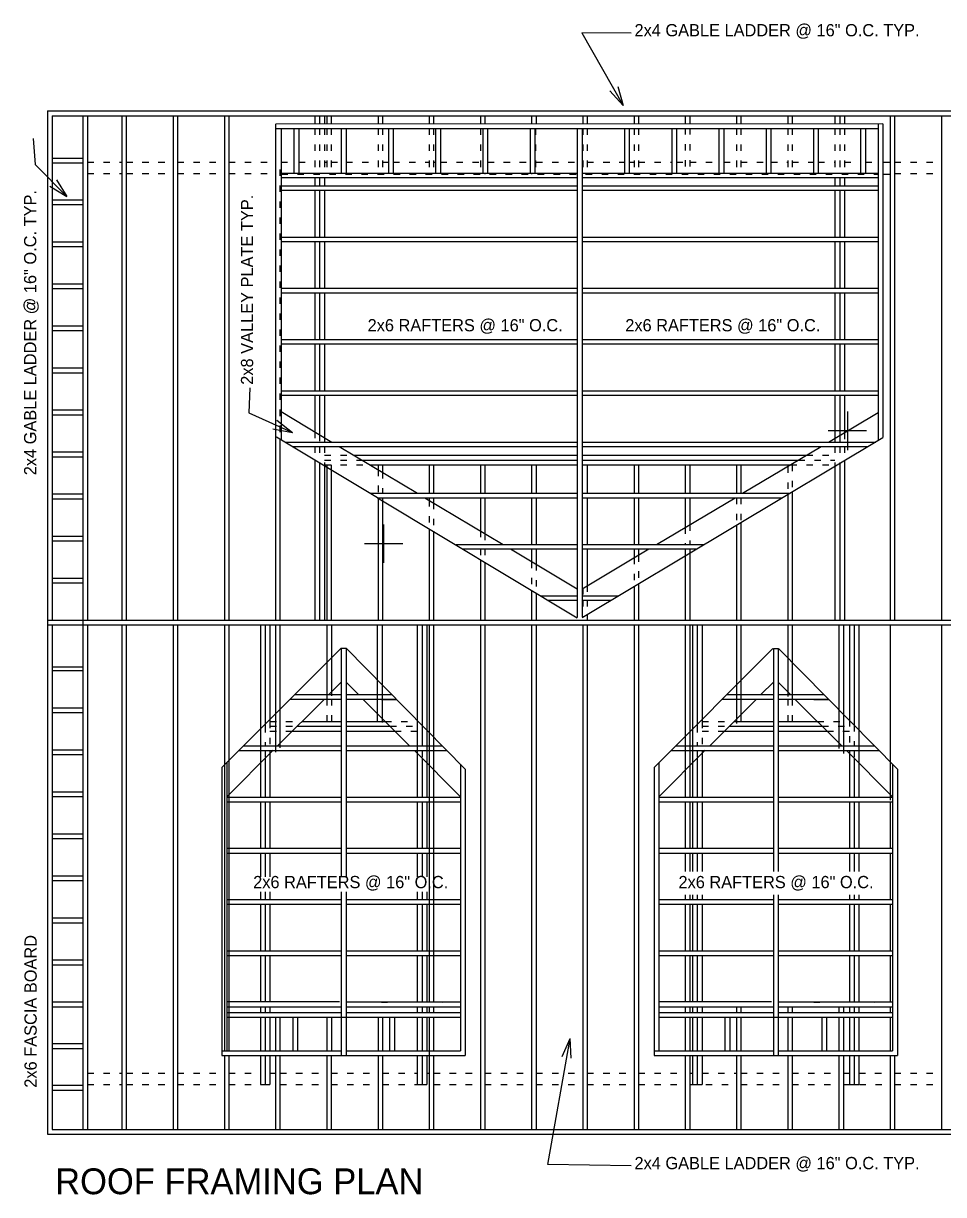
# Model space of a CAD drawing. Extents: x 486 to 956, y 251 to 617.
# Drawn here: x 486.5 to 773.9, y 251.1 to 616.8 of the extents above; entities that cross this region are included whole.
import ezdxf

# ---------------------------------------------------------------- set-up
doc = ezdxf.new("R2010")
doc.units = 0
doc.linetypes.add('SMALL', pattern=[5, 2, -3])
for name, color, linetype in [('LAYER_1', 1, 'CONTINUOUS'), ('LAYER_12', 12, 'CONTINUOUS'), ('LAYER_2', 2, 'CONTINUOUS'), ('LAYER_4', 4, 'CONTINUOUS')]:
    doc.layers.add(name, color=color, linetype=linetype)

msp = doc.modelspace()

# ---------------------------------------------------------------- linework, layer by layer
at = {"layer": 'LAYER_1'}
for p, q in [((743.88, 495.62), (743.88, 483.62)), ((749.88, 489.62), (737.88, 489.62)), ((599, 460.38), (599, 448.38)), ((605, 454.38), (593, 454.38))]:
    msp.add_line(p, q, dxfattribs=at)
at = {"layer": 'LAYER_2'}
for p, q in [((494, 589.5), (494, 270)), ((494, 589.5), (950, 589.5)), ((495.5, 588), (948.5, 588)), ((495.5, 588), (495.5, 430.5)), ((505, 588), (505, 430.53)), ((506.5, 588), (506.5, 430.53)), ((517.25, 588), (517.25, 430.5)), ((518.62, 588), (518.62, 430.5)), ((533.25, 588), (533.25, 430.5)), ((534.62, 588), (534.62, 430.5)), ((549.25, 588), (549.25, 430.5)), ((550.62, 588), (550.62, 430.5)), ((565.25, 585.5), (565.25, 430.5)), ((565.38, 585.52), (755, 585.54)), ((577.5, 588), (577.5, 585.5)), ((579, 588), (579, 585.5)), ((580.5, 588), (580.5, 585.5)), ((581.25, 588), (581.25, 585.5)), ((582.62, 588), (582.62, 585.5)), ((597.25, 588), (597.25, 585.5)), ((598.62, 588), (598.62, 585.5)), ((613.25, 588), (613.25, 585.5)), ((614.62, 588), (614.62, 585.5)), ((629.25, 588), (629.25, 585.5)), ((630.62, 588), (630.62, 585.5)), ((645.25, 588), (645.25, 585.5)), ((646.62, 588), (646.62, 585.5)), ((661.25, 588), (661.25, 585.5)), ((662.62, 588), (662.62, 585.5)), ((677.25, 588), (677.25, 585.5)), ((678.62, 588), (678.62, 585.5)), ((693.25, 588), (693.25, 585.5)), ((694.62, 588), (694.62, 585.5)), ((709.25, 588), (709.25, 585.5)), ((710.62, 588), (710.62, 585.5)), ((725.25, 588), (725.25, 585.5)), ((726.62, 588), (726.62, 585.5)), ((740, 588), (740, 585.5)), ((741.5, 588), (741.5, 585.5)), ((743, 588), (743, 585.5)), ((753.5, 585.5), (753.5, 486.62)), ((755, 585.5), (755, 487.5)), ((757.25, 588), (757.25, 430.5)), ((758.62, 588), (758.62, 430.5)), ((773.25, 588), (773.25, 430.62)), ((565.25, 584.02), (576.88, 584.02)), ((567, 584.02), (660.25, 584.03)), ((567, 584), (567, 486.88)), ((571, 584), (571, 570.12)), ((572.5, 584), (572.5, 570.12)), ((585.75, 584), (585.75, 570.12)), ((587.25, 584), (587.25, 570.12)), ((599.62, 584.02), (753.5, 584.04)), ((600.5, 584), (600.5, 570.12)), ((602, 584), (602, 570.12)), ((615.25, 584), (615.25, 570.12)), ((616.75, 584), (616.75, 570.12)), ((630, 584), (630, 570.12)), ((631.5, 583.88), (631.5, 570.12)), ((644.75, 584), (644.75, 570.12)), ((645.5, 584.03), (646.5, 584.03)), ((646.25, 584), (646.25, 570.12)), ((659.5, 584), (659.5, 431.3)), ((661, 584), (661, 431.43)), ((674.25, 584), (674.25, 570.12)), ((675.75, 584), (675.75, 570.12)), ((689, 584), (689, 570.12)), ((690.5, 584), (690.5, 570.12)), ((703.75, 584), (703.75, 570.12)), ((705.25, 584), (705.25, 570.12)), ((718.5, 584), (718.5, 570.12)), ((720, 584), (720, 570.12)), ((733.25, 584), (733.25, 570.12)), ((734.75, 584), (734.75, 570.12)), ((748, 584), (748, 570.12)), ((749.5, 584), (749.5, 570.12)), ((495.5, 574.78), (505, 574.78)), ((495.5, 573.28), (505, 573.28)), ((567, 570.12), (659.5, 570.12)), ((567, 568.75), (659.5, 568.75)), ((577.5, 568.75), (577.5, 566.12)), ((579, 568.75), (579, 566.12)), ((580.5, 568.75), (580.5, 566.12)), ((661, 570.12), (753.5, 570.12)), ((661, 568.75), (753.5, 568.75)), ((740, 568.75), (740, 566.12)), ((741.5, 568.75), (741.5, 566.12)), ((743, 568.75), (743, 566.12)), ((567, 566.12), (659.5, 566.12)), ((567, 564.75), (659.5, 564.75)), ((577.5, 564.75), (577.5, 550.12)), ((579, 564.75), (579, 550.12)), ((580.5, 564.75), (580.5, 550.12)), ((661, 566.12), (753.5, 566.12)), ((661, 564.75), (753.5, 564.75)), ((740, 564.75), (740, 550.12)), ((741.5, 564.75), (741.5, 550.12)), ((743, 564.75), (743, 550.12)), ((495.5, 561.78), (505, 561.78)), ((495.5, 560.28), (505, 560.28)), ((495.5, 548.66), (505, 548.66)), ((567, 550.12), (659.5, 550.12)), ((567, 548.75), (659.5, 548.75)), ((577.5, 548.75), (577.5, 534.12)), ((579, 548.75), (579, 534.12)), ((580.5, 548.75), (580.5, 534.12)), ((661, 550.12), (753.5, 550.12)), ((661, 548.75), (753.5, 548.75)), ((740, 548.75), (740, 534.12)), ((741.5, 548.75), (741.5, 534.12)), ((743, 548.75), (743, 534.12)), ((495.5, 547.16), (505, 547.16)), ((495.5, 535.53), (505, 535.53)), ((495.5, 534.03), (505, 534.03)), ((567, 534.12), (659.5, 534.12)), ((661, 534.12), (753.5, 534.12)), ((567, 532.75), (659.5, 532.75)), ((577.5, 532.75), (577.5, 518.12)), ((579, 532.75), (579, 518.12)), ((580.5, 532.75), (580.5, 518.12)), ((661, 532.75), (753.5, 532.75)), ((740, 532.75), (740, 518.12)), ((741.5, 532.75), (741.5, 518.12)), ((743, 532.75), (743, 518.12)), ((495.5, 522.41), (505, 522.41)), ((495.5, 520.91), (505, 520.91)), ((567, 518.12), (659.5, 518.12)), ((567, 516.75), (659.5, 516.75)), ((577.5, 516.75), (577.5, 502.12)), ((579, 516.75), (579, 502.12)), ((580.5, 516.75), (580.5, 502.12)), ((661, 518.12), (753.5, 518.12)), ((661, 516.75), (753.5, 516.75)), ((740, 516.75), (740, 502.12)), ((741.5, 516.75), (741.5, 502.12)), ((743, 516.75), (743, 502.12)), ((495.5, 509.28), (505, 509.28)), ((495.5, 507.78), (505, 507.78)), ((567, 502.12), (659.5, 502.12)), ((661, 502.12), (753.5, 502.12)), ((567, 500.75), (659.5, 500.75)), ((577.5, 500.75), (577.5, 489.38)), ((579, 500.75), (579, 488.5)), ((580.5, 500.75), (580.5, 487.5)), ((661, 500.75), (753.5, 500.75)), ((740, 500.75), (740, 487.38)), ((741.5, 500.75), (741.5, 488.25)), ((743, 500.75), (743, 489)), ((495.5, 496.16), (505, 496.16)), ((495.5, 494.66), (505, 494.66)), ((567, 495.61), (582.85, 486.12)), ((738.02, 486.12), (753.5, 495.33)), ((565.5, 487.77), (597.12, 468.76)), ((566.62, 487.12), (566.62, 430.5)), ((661, 431.38), (755, 487.5)), ((495.5, 483.03), (505, 483.03)), ((568.25, 486.12), (659.5, 486.12)), ((570.5, 484.75), (659.5, 484.75)), ((585.15, 484.75), (609.59, 470.12)), ((661, 486.12), (752.75, 486.12)), ((661, 484.75), (750.38, 484.75)), ((711.11, 470.12), (735.7, 484.75)), ((495.5, 481.53), (505, 481.53)), ((577.5, 480.5), (577.5, 430.5)), ((579, 479.62), (579, 430.5)), ((589.75, 482), (659.5, 482)), ((592.25, 480.5), (659.5, 480.5)), ((661, 482), (731, 482)), ((661, 480.5), (728.62, 480.5)), ((741.5, 479.38), (741.5, 430.62)), ((743, 480.25), (743, 430.5)), ((580.5, 478.62), (580.5, 430.5)), ((581.25, 478.38), (581.25, 430.5)), ((582.62, 477.5), (582.62, 430.5)), ((594.75, 479), (659.5, 479)), ((597.25, 479), (597.25, 477.5)), ((598.62, 479), (598.62, 476.75)), ((613.25, 479), (613.25, 470.12)), ((614.62, 479), (614.62, 470.12)), ((629.25, 479), (629.25, 470.12)), ((630.62, 479), (630.62, 470.12)), ((645.25, 479), (645.25, 470.12)), ((646.62, 479), (646.62, 470.12)), ((661, 479), (726.12, 479)), ((662.62, 479), (662.62, 470.12)), ((677.25, 479), (677.25, 470.12)), ((678.62, 479), (678.62, 470.12)), ((693.25, 479), (693.25, 470.12)), ((694.62, 479), (694.62, 470.12)), ((709.25, 479), (709.25, 470.12)), ((710.62, 479), (710.62, 470.12)), ((725.25, 479), (725.25, 478.5)), ((740, 478.5), (740, 430.5)), ((495.5, 469.91), (505, 469.91)), ((495.5, 468.41), (505, 468.41)), ((594.88, 470.12), (659.5, 470.12)), ((597.14, 468.75), (659.5, 431.27)), ((597.25, 468.75), (597.25, 430.5)), ((597.25, 468.75), (659.5, 468.75)), ((611.89, 468.75), (636.33, 454.12)), ((613.25, 468.75), (613.25, 468)), ((614.62, 468.75), (614.62, 467.12)), ((629.25, 468.75), (629.25, 458.38)), ((630.62, 468.75), (630.62, 457.62)), ((645.25, 468.75), (645.25, 454.12)), ((646.62, 468.75), (646.62, 454.12)), ((661, 470.12), (725.88, 470.12)), ((661, 468.75), (723.62, 468.75)), ((662.62, 468.75), (662.62, 454.12)), ((677.25, 468.75), (677.25, 454.12)), ((678.62, 468.75), (678.62, 454.12)), ((684.2, 454.12), (708.8, 468.75)), ((693.25, 468.75), (693.25, 459.5)), ((694.62, 468.75), (694.62, 460.38)), ((725.25, 469.75), (725.25, 430.5)), ((726.62, 470.5), (726.62, 430.5)), ((598.62, 467.88), (598.62, 430.5)), ((710.62, 461), (710.62, 430.5)), ((613.25, 459), (613.25, 430.5)), ((614.62, 458.25), (614.62, 430.5)), ((709.25, 460.12), (709.25, 430.5)), ((495.5, 456.78), (505, 456.78)), ((495.5, 455.28), (505, 455.28)), ((621.62, 454.12), (659.5, 454.12)), ((661, 454.12), (699, 454.12)), ((623.88, 452.75), (659.5, 452.75)), ((638.62, 452.75), (659.5, 440.26)), ((645.25, 452.75), (645.25, 448.75)), ((646.62, 452.75), (646.62, 448)), ((661, 452.75), (696.75, 452.75)), ((661, 440.33), (681.89, 452.75)), ((662.62, 452.75), (662.62, 441.38)), ((677.25, 452.75), (677.25, 450)), ((678.62, 452.75), (678.62, 450.88)), ((693.25, 450.62), (693.25, 430.5)), ((694.62, 451.5), (694.62, 430.5)), ((629.25, 449.38), (629.25, 430.62)), ((630.62, 448.62), (630.62, 430.62)), ((495.5, 443.66), (505, 443.66)), ((495.5, 442.16), (505, 442.16)), ((645.25, 439.88), (645.25, 430.5)), ((646.62, 439), (646.62, 430.5)), ((677.25, 441.12), (677.25, 430.5)), ((678.62, 441.88), (678.62, 430.5)), ((648.12, 438.12), (659.5, 438.12)), ((650.38, 436.75), (659.5, 436.75)), ((661, 438.12), (672.25, 438.12)), ((661, 436.75), (670, 436.75)), ((662.62, 432.38), (662.62, 430.5)), ((494, 430.53), (950, 430.53)), ((494, 429.03), (950, 429.03)), ((495.5, 429), (495.5, 271.5)), ((505, 430.48), (505, 271.5)), ((506.5, 429.12), (506.5, 271.5)), ((517.25, 429.12), (517.25, 271.5)), ((518.62, 429.12), (518.62, 271.5)), ((533.25, 429.12), (533.25, 271.5)), ((534.62, 429.12), (534.62, 271.5)), ((549.25, 429.12), (549.25, 296)), ((550.62, 429.12), (550.62, 296)), ((560.5, 429.12), (560.5, 375.25)), ((562, 429.12), (562, 397.38)), ((563.5, 429.12), (563.5, 398.88)), ((565.25, 429.12), (565.25, 389.25)), ((566.62, 429.12), (566.62, 390.62)), ((581.25, 429.03), (581.25, 405.25)), ((582.75, 429.12), (582.75, 406.88)), ((597, 429), (597, 399.88)), ((598.5, 429.03), (598.5, 398.5)), ((609.5, 429), (609.5, 389.62)), ((611, 429), (611, 392.12)), ((612.5, 429), (612.5, 375.25)), ((613.25, 429), (613.25, 311.25)), ((614.62, 429.03), (614.62, 311.25)), ((629.25, 429), (629.25, 271.5)), ((630.62, 429), (630.62, 271.5)), ((645.25, 429), (645.25, 271.5)), ((646.62, 429), (646.62, 271.5)), ((661.25, 429), (661.25, 271.5)), ((662.62, 429.12), (662.62, 271.5)), ((677.25, 429), (677.25, 271.5)), ((678.62, 429), (678.62, 271.5)), ((693.25, 429.12), (693.25, 375.25)), ((694.62, 429.12), (694.62, 375.25)), ((695.5, 429.12), (695.5, 375.25)), ((697, 429.12), (697, 397.38)), ((698.5, 429.12), (698.5, 398.88)), ((709.25, 429.12), (709.25, 398.25)), ((710.62, 429.12), (710.62, 399.75)), ((725.25, 429.12), (725.25, 406.62)), ((726.62, 429.12), (726.62, 405.25)), ((741.25, 429.12), (741.25, 390.38)), ((742.62, 429.12), (742.62, 388.88)), ((744.5, 429), (744.5, 399.25)), ((746, 429), (746, 397.62)), ((747.5, 429), (747.5, 375.25)), ((757.25, 429.12), (757.25, 374.25)), ((773.25, 429), (773.25, 271.5)), ((548.5, 384.5), (585.75, 421.75)), ((585.75, 421.75), (585.75, 350.38)), ((585.75, 421.75), (587.25, 421.75)), ((587.25, 421.75), (587.25, 350.38)), ((587.25, 421.75), (624.5, 384)), ((683.5, 384.5), (720.62, 421.62)), ((720.75, 421.62), (720.75, 352)), ((720.75, 421.62), (722.25, 421.62)), ((722.25, 421.62), (722.25, 352)), ((722.37, 421.62), (759.5, 384)), ((495.5, 415.91), (505, 415.91)), ((495.5, 414.78), (505, 414.78)), ((581.88, 407.25), (585.75, 411.12)), ((587.25, 411.12), (591.12, 407.25)), ((716.88, 407.25), (720.75, 411.12)), ((722.25, 411.12), (726.12, 407.25)), ((571.25, 407.28), (585.75, 407.28)), ((587.25, 407.28), (601.5, 407.27)), ((598.38, 407.26), (601.62, 407.26)), ((706.25, 407.28), (720.75, 407.28)), ((722.25, 407.28), (736.5, 407.27)), ((733.38, 407.26), (736.62, 407.26)), ((495.5, 403.16), (505, 403.16)), ((565.88, 391.25), (580.38, 405.75)), ((569.75, 405.78), (585.75, 405.78)), ((587.25, 405.78), (603, 405.78)), ((592.5, 405.88), (607.12, 391.25)), ((598.38, 405.77), (603.12, 405.77)), ((700.88, 391.25), (715.5, 405.88)), ((704.75, 405.78), (720.75, 405.78)), ((722.25, 405.78), (738, 405.78)), ((727.5, 405.88), (742.12, 391.25)), ((733.38, 405.77), (738.12, 405.77)), ((495.5, 401.66), (505, 401.66)), ((573.5, 398.88), (585.75, 398.88)), ((587.25, 398.88), (599.5, 398.88)), ((708.5, 398.88), (720.75, 398.88)), ((722.25, 398.88), (734.5, 398.88)), ((570.5, 395.88), (585.75, 395.88)), ((572, 397.38), (585.75, 397.38)), ((587.25, 397.38), (601, 397.38)), ((587.25, 395.88), (602.5, 395.88)), ((705.5, 395.88), (720.75, 395.88)), ((707, 397.38), (720.75, 397.38)), ((722.25, 397.38), (736, 397.38)), ((722.25, 395.88), (737.5, 395.88)), ((495.5, 390.03), (505, 390.03)), ((495.5, 388.53), (505, 388.53)), ((550, 375.38), (564.5, 389.88)), ((553.88, 389.77), (585.75, 389.78)), ((554.5, 389.77), (558.62, 389.77)), ((555.38, 391.27), (585.75, 391.28)), ((563.5, 388.88), (563.5, 375.25)), ((587.25, 391.28), (617.38, 391.27)), ((587.25, 391.28), (617.38, 391.27)), ((587.25, 389.78), (617.38, 389.77)), ((598.38, 391.27), (617.38, 391.27)), ((598.38, 391.27), (612.5, 391.27)), ((598.38, 389.77), (618.75, 389.77)), ((608.62, 389.75), (623, 375.38)), ((609.5, 388.88), (609.5, 375.25)), ((685, 375.38), (699.5, 389.88)), ((688.88, 389.77), (692.12, 389.77)), ((689.5, 389.77), (692.12, 389.77)), ((690.12, 389.77), (720.75, 389.78)), ((690.38, 391.27), (720.75, 391.28)), ((698.5, 388.88), (698.5, 375.25)), ((722.25, 391.28), (752.38, 391.27)), ((722.25, 391.28), (752.38, 391.27)), ((722.25, 389.78), (752.38, 389.77)), ((733.38, 391.27), (752.38, 391.27)), ((733.38, 391.27), (747.5, 391.27)), ((733.38, 389.77), (753.75, 389.77)), ((743.62, 389.75), (758, 375.38)), ((744.5, 388.88), (744.5, 375.25)), ((548.5, 384.5), (548.5, 294.52)), ((550, 386), (550, 296)), ((562, 387.38), (562, 375.25)), ((611, 387.38), (611, 375.25)), ((623, 385.5), (623, 296)), ((624.5, 384.02), (624.5, 294.52)), ((683.5, 384.5), (683.5, 294.52)), ((685, 386), (685, 296)), ((697, 387.38), (697, 375.25)), ((746, 387.38), (746, 375.25)), ((758, 385.5), (758, 296)), ((759.5, 384.02), (759.5, 294.52)), ((495.5, 376.91), (505, 376.91)), ((495.5, 375.41), (505, 375.41)), ((550, 375.27), (585.75, 375.28)), ((550, 375.27), (562, 375.27)), ((550, 373.77), (585.75, 373.78)), ((560.5, 373.77), (560.5, 373.77)), ((560.5, 373.75), (560.5, 359.25)), ((562, 373.77), (562, 373.77)), ((562, 373.75), (562, 359.25)), ((563.5, 373.75), (563.5, 359.25)), ((587.25, 375.28), (617.38, 375.27)), ((587.25, 375.28), (617.38, 375.27)), ((587.25, 375.28), (617.38, 375.26)), ((587.25, 373.78), (617.38, 373.77)), ((587.25, 373.78), (617.38, 373.77)), ((598.38, 375.27), (623, 375.27)), ((598.38, 375.27), (612.5, 375.27)), ((598.38, 375.26), (600.25, 375.26)), ((598.38, 373.77), (623, 373.77)), ((598.38, 373.77), (612.5, 373.77)), ((609.5, 373.75), (609.5, 359.25)), ((611, 373.75), (611, 359.25)), ((612.5, 373.77), (612.5, 373.77)), ((612.5, 373.75), (612.5, 359.25)), ((685, 375.27), (720.75, 375.28)), ((685, 375.27), (697, 375.27)), ((685, 373.77), (720.75, 373.78)), ((693.25, 373.88), (693.25, 359.25)), ((694.62, 373.88), (694.62, 359.25)), ((695.5, 373.77), (695.5, 373.77)), ((695.5, 373.75), (695.5, 359.25)), ((697, 373.77), (697, 373.77)), ((697, 373.75), (697, 359.25)), ((698.5, 373.75), (698.5, 359.25)), ((722.25, 375.28), (752.38, 375.27)), ((722.25, 375.28), (752.38, 375.27)), ((722.25, 375.28), (752.38, 375.26)), ((722.25, 373.78), (752.38, 373.77)), ((722.25, 373.78), (752.38, 373.77)), ((733.38, 375.27), (758, 375.27)), ((733.38, 375.27), (747.5, 375.27)), ((733.38, 375.26), (735.25, 375.26)), ((733.38, 373.77), (758, 373.77)), ((733.38, 373.77), (747.5, 373.77)), ((744.5, 373.75), (744.5, 359.25)), ((746, 373.75), (746, 359.25)), ((747.5, 373.77), (747.5, 373.77)), ((747.5, 373.75), (747.5, 359.25)), ((757.25, 373.88), (757.25, 359.25)), ((495.5, 363.78), (505, 363.78)), ((495.5, 362.28), (505, 362.28)), ((550, 359.27), (585.75, 359.28)), ((550, 359.27), (562, 359.27)), ((587.25, 359.28), (617.38, 359.27)), ((587.25, 359.28), (617.38, 359.27)), ((587.25, 359.28), (617.38, 359.26)), ((598.38, 359.27), (623, 359.27)), ((598.38, 359.27), (612.5, 359.27)), ((598.38, 359.26), (600.25, 359.26)), ((685, 359.27), (720.75, 359.28)), ((685, 359.27), (697, 359.27)), ((722.25, 359.28), (752.38, 359.27)), ((722.25, 359.28), (752.38, 359.27)), ((722.25, 359.28), (752.38, 359.26)), ((733.38, 359.27), (758, 359.27)), ((733.38, 359.27), (747.5, 359.27)), ((733.38, 359.26), (735.25, 359.26)), ((550, 357.77), (585.75, 357.78)), ((560.5, 357.77), (560.5, 357.77)), ((560.5, 357.75), (560.5, 350.38)), ((562, 357.77), (562, 357.77)), ((562, 357.75), (562, 350.38)), ((563.5, 357.75), (563.5, 350.38)), ((587.25, 357.78), (617.38, 357.77)), ((587.25, 357.78), (617.38, 357.77)), ((598.38, 357.77), (623, 357.77)), ((598.38, 357.77), (612.5, 357.77)), ((609.5, 357.75), (609.5, 350.38)), ((611, 357.75), (611, 350.38)), ((612.5, 357.77), (612.5, 357.77)), ((612.5, 357.75), (612.5, 350.38)), ((685, 357.77), (720.75, 357.78)), ((693.25, 357.88), (693.25, 352)), ((694.62, 357.88), (694.62, 352)), ((695.5, 357.77), (695.5, 357.77)), ((695.5, 357.75), (695.5, 352)), ((697, 357.77), (697, 357.77)), ((697, 357.75), (697, 352)), ((698.5, 357.75), (698.5, 352)), ((722.25, 357.78), (752.38, 357.77)), ((722.25, 357.78), (752.38, 357.77)), ((733.38, 357.77), (758, 357.77)), ((733.38, 357.77), (747.5, 357.77)), ((744.5, 357.75), (744.5, 352)), ((746, 357.75), (746, 352)), ((747.5, 357.77), (747.5, 357.77)), ((747.5, 357.75), (747.5, 352)), ((757.25, 357.88), (757.25, 343.25)), ((495.5, 350.66), (505, 350.66)), ((495.5, 349.16), (505, 349.16)), ((560.5, 345.62), (560.5, 343.25)), ((562, 345.62), (562, 343.25)), ((563.5, 345.62), (563.5, 343.25)), ((585.75, 345.62), (585.75, 294.5)), ((587.25, 345.62), (587.25, 294.5)), ((609.5, 345.62), (609.5, 343.25)), ((611, 345.62), (611, 343.25)), ((612.5, 345.62), (612.5, 343.25)), ((693.25, 344.75), (693.25, 343.25)), ((694.62, 344.75), (694.62, 343.25)), ((695.5, 344.75), (695.5, 343.25)), ((697, 344.75), (697, 343.25)), ((698.5, 344.75), (698.5, 343.25)), ((720.75, 344.75), (720.75, 294.5)), ((722.25, 344.75), (722.25, 294.5)), ((744.5, 344.75), (744.5, 343.25)), ((746, 344.75), (746, 343.25)), ((747.5, 344.75), (747.5, 343.25)), ((550, 343.27), (585.75, 343.28)), ((550, 343.27), (562, 343.27)), ((550, 341.77), (585.75, 341.78)), ((560.5, 341.77), (560.5, 341.77)), ((560.5, 341.75), (560.5, 327.25)), ((562, 341.77), (562, 341.77)), ((562, 341.75), (562, 327.25)), ((563.5, 341.75), (563.5, 327.25)), ((587.25, 343.28), (617.38, 343.27)), ((587.25, 343.28), (617.38, 343.27)), ((587.25, 343.28), (617.38, 343.26)), ((587.25, 341.78), (617.38, 341.77)), ((587.25, 341.78), (617.38, 341.77)), ((598.38, 343.27), (623, 343.27)), ((598.38, 343.27), (600.25, 343.27)), ((598.38, 343.26), (600.25, 343.26)), ((598.38, 341.77), (615.12, 341.77)), ((598.38, 341.77), (608.5, 341.77)), ((609.5, 341.75), (609.5, 327.25)), ((611, 341.75), (611, 327.25)), ((612.5, 341.75), (612.5, 327.25)), ((613.75, 341.77), (623, 341.77)), ((685, 343.27), (720.75, 343.28)), ((685, 343.27), (697, 343.27)), ((685, 341.77), (720.75, 341.78)), ((693.25, 341.88), (693.25, 327.25)), ((694.62, 341.88), (694.62, 327.25)), ((695.5, 341.77), (695.5, 341.77)), ((695.5, 341.75), (695.5, 327.25)), ((697, 341.77), (697, 341.77)), ((697, 341.75), (697, 327.25)), ((698.5, 341.75), (698.5, 327.25)), ((722.25, 343.28), (752.38, 343.27)), ((722.25, 343.28), (752.38, 343.27)), ((722.25, 343.28), (752.38, 343.26)), ((722.25, 341.78), (752.38, 341.77)), ((722.25, 341.78), (752.38, 341.77)), ((733.38, 343.27), (758, 343.27)), ((733.38, 343.27), (735.25, 343.27)), ((733.38, 343.26), (735.25, 343.26)), ((733.38, 341.77), (750.12, 341.77)), ((733.38, 341.77), (743.5, 341.77)), ((744.5, 341.75), (744.5, 327.25)), ((746, 341.75), (746, 327.25)), ((747.5, 341.75), (747.5, 327.25)), ((748.75, 341.77), (758, 341.77)), ((757.25, 341.88), (757.25, 327.25)), ((495.5, 337.53), (505, 337.53)), ((495.5, 336.03), (505, 336.03)), ((550, 327.27), (585.75, 327.28)), ((550, 327.27), (562, 327.27)), ((550, 325.77), (585.75, 325.78)), ((550, 325.77), (562, 325.77)), ((560.5, 325.77), (560.5, 325.77)), ((560.5, 325.75), (560.5, 311.25)), ((562, 325.77), (562, 325.77)), ((562, 325.75), (562, 311.25)), ((563.5, 325.77), (563.5, 325.77)), ((563.5, 325.75), (563.5, 311.25)), ((587.25, 327.28), (617.38, 327.27)), ((587.25, 327.28), (617.38, 327.27)), ((587.25, 327.28), (617.38, 327.26)), ((587.25, 325.78), (617.38, 325.77)), ((587.25, 325.78), (617.38, 325.77)), ((598.38, 327.27), (623, 327.27)), ((598.38, 327.27), (612.5, 327.27)), ((598.38, 327.26), (600.25, 327.26)), ((598.38, 325.77), (612.5, 325.77)), ((598.38, 325.77), (623, 325.77)), ((609.5, 325.88), (609.5, 311.25)), ((611, 325.88), (611, 311.25)), ((612.5, 325.88), (612.5, 311.25)), ((685, 327.27), (720.75, 327.28)), ((685, 327.27), (697, 327.27)), ((685, 325.77), (720.75, 325.78)), ((685, 325.77), (692.5, 325.77)), ((693.25, 325.75), (693.25, 311.25)), ((694.62, 325.75), (694.62, 311.25)), ((695.5, 325.75), (695.5, 311.25)), ((695.88, 325.77), (697, 325.77)), ((697, 325.77), (697, 325.77)), ((697, 325.75), (697, 311.25)), ((698.5, 325.77), (698.5, 325.77)), ((698.5, 325.75), (698.5, 311.25)), ((722.25, 327.28), (752.38, 327.27)), ((722.25, 327.28), (752.38, 327.27)), ((722.25, 327.28), (752.38, 327.26)), ((722.25, 325.78), (752.38, 325.77)), ((722.25, 325.78), (752.38, 325.77)), ((733.38, 327.27), (758, 327.27)), ((733.38, 327.27), (747.5, 327.27)), ((733.38, 327.26), (735.25, 327.26)), ((733.38, 325.77), (747.5, 325.77)), ((733.38, 325.77), (758, 325.77)), ((744.5, 325.88), (744.5, 311.25)), ((746, 325.88), (746, 311.25)), ((747.5, 325.88), (747.5, 311.25)), ((757.25, 325.88), (757.25, 311.25)), ((495.5, 324.41), (505, 324.41)), ((495.5, 322.91), (505, 322.91)), ((495.5, 311.28), (505, 311.28)), ((585.21, 311.27), (550, 311.27)), ((587.25, 311.28), (617.38, 311.27)), ((587.25, 311.28), (617.38, 311.27)), ((587.25, 311.28), (617.38, 311.26)), ((598.38, 311.27), (623, 311.27)), ((598.38, 311.27), (612.5, 311.27)), ((598.38, 311.26), (600.25, 311.26)), ((720.21, 311.27), (685, 311.27)), ((722.25, 311.28), (752.38, 311.27)), ((722.25, 311.28), (752.38, 311.27)), ((722.25, 311.28), (752.38, 311.26)), ((733.38, 311.27), (758, 311.27)), ((733.38, 311.27), (747.5, 311.27)), ((733.38, 311.26), (735.25, 311.26)), ((495.5, 309.78), (505, 309.78)), ((550, 309.77), (585.75, 309.78)), ((550, 309.77), (562, 309.77)), ((550, 308), (585.75, 308)), ((560.5, 309.88), (560.5, 308)), ((562, 309.88), (562, 308)), ((563.5, 309.88), (563.5, 308)), ((587.25, 309.78), (617.38, 309.77)), ((587.25, 309.78), (617.38, 309.77)), ((587.25, 308), (623, 308)), ((598.38, 309.77), (623, 309.77)), ((598.38, 309.77), (612.5, 309.77)), ((609.5, 309.88), (609.5, 308)), ((611, 309.88), (611, 308)), ((612.5, 309.88), (612.5, 308)), ((613.25, 309.88), (613.25, 308)), ((614.62, 309.88), (614.62, 308)), ((685, 309.77), (720.75, 309.78)), ((685, 309.77), (697, 309.77)), ((685, 308), (720.75, 308)), ((693.25, 309.88), (693.25, 308)), ((694.62, 309.88), (694.62, 308)), ((695.5, 309.88), (695.5, 308)), ((697, 309.88), (697, 308)), ((698.5, 309.88), (698.5, 308)), ((709.25, 309.88), (709.25, 308)), ((710.62, 309.88), (710.62, 308)), ((722.25, 309.78), (752.38, 309.77)), ((722.25, 309.78), (752.38, 309.77)), ((722.25, 308), (758, 308)), ((725.25, 309.75), (725.25, 308)), ((726.62, 309.75), (726.62, 308)), ((733.38, 309.77), (758, 309.77)), ((733.38, 309.77), (747.5, 309.77)), ((741.25, 309.75), (741.25, 308)), ((742.62, 309.75), (742.62, 308)), ((744.5, 309.88), (744.5, 308)), ((746, 309.88), (746, 308)), ((747.5, 309.88), (747.5, 308)), ((757.25, 309.88), (757.25, 308)), ((550, 306.5), (623, 306.5)), ((560.5, 306.5), (560.5, 296)), ((562, 306.5), (562, 296)), ((563.5, 306.5), (563.5, 296)), ((565.25, 306.5), (565.25, 296)), ((566.62, 306.5), (566.62, 296)), ((570.62, 306.5), (570.62, 296)), ((572.12, 306.5), (572.12, 296)), ((581.25, 306.5), (581.25, 296.12)), ((582.75, 306.5), (582.75, 296.12)), ((597.25, 306.5), (597.25, 296.12)), ((598.62, 306.5), (598.62, 296.12)), ((600.88, 306.5), (600.88, 296)), ((602.38, 306.5), (602.38, 296)), ((609.5, 306.5), (609.5, 296)), ((611, 306.5), (611, 296)), ((612.5, 306.5), (612.5, 296)), ((613.25, 306.5), (613.25, 271.5)), ((614.62, 306.5), (614.62, 295.88)), ((685, 306.5), (758, 306.5)), ((693.25, 306.62), (693.25, 296)), ((694.62, 306.62), (694.62, 296)), ((695.5, 306.5), (695.5, 296)), ((697, 306.5), (697, 296)), ((698.5, 306.5), (698.5, 296)), ((705.62, 306.5), (705.62, 296)), ((707.12, 306.5), (707.12, 296)), ((709.25, 306.5), (709.25, 296)), ((710.62, 306.5), (710.62, 296)), ((725.25, 306.5), (725.25, 296)), ((726.62, 306.5), (726.62, 296)), ((735.88, 306.5), (735.88, 296)), ((737.38, 306.5), (737.38, 296)), ((741.25, 306.5), (741.25, 296)), ((742.62, 306.5), (742.62, 296)), ((744.5, 306.5), (744.5, 296)), ((746, 306.5), (746, 296)), ((747.5, 306.5), (747.5, 296)), ((757.25, 306.5), (757.25, 296)), ((495.5, 298.28), (505, 298.28)), ((495.5, 296.78), (505, 296.78)), ((548.5, 296.02), (585.75, 296.03)), ((548.5, 294.52), (548.88, 294.52)), ((548.62, 294.52), (624.5, 294.53)), ((549.25, 294.5), (549.25, 271.5)), ((550, 296.02), (562.12, 296.02)), ((550.62, 294.5), (550.62, 271.5)), ((560.5, 294.5), (560.5, 285.5)), ((562, 294.5), (562, 285.5)), ((563.5, 294.5), (563.5, 285.5)), ((565.25, 294.5), (565.25, 271.5)), ((566.62, 294.5), (566.62, 271.5)), ((571.05, 296.02), (571.5, 296.03)), ((581.25, 294.5), (581.25, 271.5)), ((582.62, 294.5), (582.62, 271.5)), ((587.25, 296.03), (617.38, 296.02)), ((587.25, 296.03), (617.38, 296.02)), ((587.25, 296.03), (617.38, 296.01)), ((597.25, 294.5), (597.25, 271.5)), ((598.62, 294.5), (598.62, 271.5)), ((600.25, 296.02), (623, 296.02)), ((600.25, 294.52), (608.62, 294.52)), ((601.3, 296.02), (601.75, 296.03)), ((609.5, 294.5), (609.5, 285.5)), ((611, 294.5), (611, 285.5)), ((612.5, 294.5), (612.5, 285.5)), ((613.12, 294.52), (624.5, 294.52)), ((613.12, 294.52), (624.5, 294.52)), ((614.62, 294.5), (614.62, 271.5)), ((683.5, 296.02), (720.75, 296.03)), ((683.5, 294.52), (759.5, 294.53)), ((683.5, 294.52), (692.25, 294.52)), ((683.62, 294.52), (692.25, 294.52)), ((685, 296.02), (697.12, 296.02)), ((693.25, 294.62), (693.25, 271.5)), ((694.62, 294.62), (694.62, 271.5)), ((695.5, 294.62), (695.5, 285.5)), ((697, 294.62), (697, 285.5)), ((698.5, 294.62), (698.5, 285.5)), ((706.05, 296.02), (706.5, 296.03)), ((709.25, 294.62), (709.25, 271.5)), ((710.62, 294.62), (710.62, 271.5)), ((722.25, 296.03), (752.38, 296.02)), ((722.25, 296.03), (752.38, 296.02)), ((722.25, 296.03), (752.38, 296.01)), ((725.25, 294.62), (725.25, 271.5)), ((726.62, 294.62), (726.62, 271.5)), ((735.25, 296.02), (758, 296.02)), ((735.25, 294.52), (759.5, 294.52)), ((736.3, 296.02), (736.75, 296.03)), ((741.25, 294.62), (741.25, 271.5)), ((742.62, 294.62), (742.62, 271.5)), ((744.5, 294.62), (744.5, 285.5)), ((746, 294.62), (746, 285.5)), ((747.5, 294.62), (747.5, 285.5)), ((747.62, 294.52), (759.5, 294.52)), ((757.25, 294.62), (757.25, 271.5)), ((758.62, 294.5), (758.62, 271.5)), ((495.5, 285.28), (505, 285.28)), ((560.5, 285.5), (563.5, 285.5)), ((609.5, 285.5), (612.5, 285.5)), ((695.5, 285.5), (698.5, 285.5)), ((744.5, 285.5), (747.5, 285.5)), ((495.5, 283.78), (505, 283.78)), ((495.5, 271.5), (948.5, 271.5)), ((494, 270), (950, 270))]:
    msp.add_line(p, q, dxfattribs=at)
at = {"layer": 'LAYER_2', "linetype": 'SMALL'}
for p, q in [((577.5, 584), (577.5, 570.12)), ((579, 584), (579, 570.12)), ((580.5, 584), (580.5, 570.12)), ((581.25, 584), (581.25, 569.75)), ((582.62, 584), (582.62, 569.75)), ((597.25, 584), (597.25, 569.75)), ((598.62, 584), (598.62, 569.75)), ((613.25, 584), (613.25, 569.75)), ((614.62, 584), (614.62, 569.75)), ((629.25, 584), (629.25, 569.75)), ((646.5, 584), (646.5, 569.75)), ((661.25, 584), (661.25, 569.75)), ((662.62, 584), (662.62, 569.75)), ((677.25, 584), (677.25, 569.75)), ((678.62, 584), (678.62, 569.75)), ((693.25, 584.12), (693.25, 569.75)), ((694.62, 584.12), (694.62, 569.75)), ((709.25, 584), (709.25, 569.75)), ((710.62, 584), (710.62, 569.75)), ((725.25, 584), (725.25, 569.75)), ((726.62, 584), (726.62, 569.75)), ((740, 584), (740, 569.75)), ((741.5, 584), (741.5, 569.75)), ((743, 584), (743, 569.75)), ((506.5, 573.52), (517.25, 573.52)), ((518.62, 573.52), (533.25, 573.52)), ((534.62, 573.52), (549.25, 573.52)), ((550.62, 573.52), (565.25, 573.52)), ((566.62, 571.25), (566.62, 487.12)), ((567, 573.52), (571, 573.52)), ((572.5, 573.52), (577.5, 573.52)), ((580.5, 573.52), (581.25, 573.52)), ((582.62, 573.52), (585.75, 573.52)), ((587.25, 573.52), (597.25, 573.52)), ((598.62, 573.52), (600.5, 573.52)), ((602, 573.52), (613.25, 573.52)), ((614.62, 573.52), (615.25, 573.52)), ((616.75, 573.52), (629.25, 573.52)), ((631.5, 573.52), (644.75, 573.52)), ((646.62, 573.52), (659.5, 573.52)), ((662.62, 573.52), (674.25, 573.52)), ((675.75, 573.52), (677.25, 573.52)), ((678.62, 573.52), (689, 573.52)), ((690.5, 573.52), (693.25, 573.52)), ((694.62, 573.52), (703.75, 573.52)), ((705.25, 573.52), (709.25, 573.52)), ((710.62, 573.52), (718.5, 573.52)), ((720, 573.52), (725.25, 573.52)), ((726.62, 573.52), (733.25, 573.52)), ((734.75, 573.52), (740, 573.52)), ((743, 573.52), (748, 573.52)), ((749.5, 573.52), (753.5, 573.52)), ((755, 573.52), (757.25, 573.52)), ((758.62, 573.52), (773.25, 573.52)), ((506.5, 570.02), (517.25, 570.02)), ((518.62, 570.02), (533.25, 570.02)), ((534.62, 570.02), (549.25, 570.02)), ((550.62, 570.02), (565.25, 570.02)), ((567.12, 569.77), (753.5, 569.77)), ((630.62, 570.12), (630.62, 569.75)), ((645.25, 570.12), (645.25, 569.75)), ((755, 569.77), (757.25, 569.77)), ((758.62, 570.02), (773.25, 570.02)), ((577.5, 489.38), (577.5, 486.12)), ((579, 488.38), (579, 486.12)), ((580.5, 487.5), (580.5, 486.12)), ((740, 487.25), (740, 486.12)), ((741.5, 488.12), (741.5, 486.12)), ((743, 489), (743, 486.12)), ((577.5, 484.75), (577.5, 480.5)), ((579, 484.75), (579, 479.62)), ((580.5, 484.75), (580.5, 478.75)), ((740, 484.75), (740, 478.62)), ((741.5, 484.75), (741.5, 479.5)), ((743, 484.75), (743, 480.12)), ((580.5, 482), (589.75, 482)), ((580.5, 480.5), (592.25, 480.5)), ((728.62, 480.5), (740, 480.5)), ((731.12, 482), (740, 482)), ((580.5, 479), (594.75, 479)), ((581.25, 479), (581.25, 478.25)), ((582.62, 479), (582.62, 477.5)), ((597.25, 477.5), (597.25, 470.12)), ((598.62, 476.75), (598.62, 470.12)), ((725.25, 478.5), (725.25, 470.12)), ((726.12, 479), (740, 479)), ((726.62, 479), (726.62, 470.5)), ((597.25, 468.75), (597.25, 468.62)), ((598.62, 468.75), (598.62, 467.88)), ((709.25, 468.75), (709.25, 460.12)), ((710.62, 468.75), (710.62, 461)), ((613.25, 468), (613.25, 459.12)), ((614.62, 467.12), (614.62, 458.25)), ((629.25, 458.38), (629.25, 454.12)), ((630.62, 457.5), (630.62, 454.12)), ((693.25, 459.5), (693.25, 454.12)), ((694.62, 460.38), (694.62, 454.12)), ((629.25, 452.75), (629.25, 449.38)), ((630.62, 452.75), (630.62, 448.62)), ((677.25, 450), (677.25, 441.12)), ((678.62, 450.75), (678.62, 441.88)), ((693.25, 452.75), (693.25, 450.62)), ((694.62, 452.75), (694.62, 451.38)), ((645.25, 448.75), (645.25, 439.88)), ((646.62, 448), (646.62, 439)), ((661.25, 440.5), (661.25, 438.12)), ((662.62, 441.38), (662.62, 438.12)), ((661.25, 436.75), (661.25, 431.62)), ((662.62, 436.75), (662.62, 432.38)), ((581.25, 417.25), (581.25, 407.25)), ((582.75, 418.75), (582.75, 407.25)), ((725.25, 418.62), (725.25, 407.25)), ((726.62, 417.25), (726.62, 407.25)), ((597, 411.88), (597, 407.25)), ((598.5, 410.38), (598.5, 407.25)), ((709.25, 410.25), (709.25, 407.25)), ((710.62, 411.5), (710.62, 407.25)), ((566.62, 402.62), (566.62, 399)), ((581.25, 405.88), (581.25, 398.88)), ((582.75, 405.88), (582.75, 399)), ((597, 405.88), (597, 398.88)), ((598.5, 405.88), (598.5, 398.88)), ((709.25, 405.88), (709.25, 398.88)), ((710.62, 405.88), (710.62, 398.88)), ((725.25, 405.88), (725.25, 398.88)), ((726.62, 405.88), (726.62, 398.88)), ((741.25, 402.5), (741.25, 398.88)), ((563.5, 398.88), (573.5, 398.88)), ((563.5, 398.75), (563.5, 391.25)), ((565.25, 401.25), (565.25, 398.88)), ((599.5, 398.88), (609.5, 398.88)), ((609.5, 399.25), (609.5, 391.25)), ((698.5, 398.88), (708.5, 398.88)), ((698.5, 398.75), (698.5, 391.25)), ((734.5, 398.88), (744.5, 398.88)), ((742.62, 401), (742.62, 398.88)), ((744.5, 399.25), (744.5, 391.25)), ((560.5, 395.88), (560.5, 391.25)), ((562, 397.38), (562, 391.25)), ((563.5, 397.38), (571.88, 397.38)), ((563.5, 395.88), (570.5, 395.88)), ((601, 397.38), (609.5, 397.38)), ((602.5, 395.88), (609.5, 395.88)), ((611, 397.75), (611, 391.25)), ((612.5, 396.25), (612.5, 391.25)), ((695.5, 395.88), (695.5, 391.25)), ((697, 397.38), (697, 391.25)), ((698.5, 397.38), (706.88, 397.38)), ((698.5, 395.88), (705.5, 395.88)), ((736, 397.38), (744.5, 397.38)), ((737.5, 395.88), (744.5, 395.88)), ((746, 397.75), (746, 391.25)), ((747.5, 396.25), (747.5, 391.25)), ((560.5, 389.75), (560.5, 386.12)), ((562, 389.75), (562, 387.38)), ((563.5, 389.75), (563.5, 388.88)), ((609.5, 389.75), (609.5, 388.88)), ((611, 389.75), (611, 387.38)), ((612.5, 389.75), (612.5, 385.88)), ((695.5, 389.75), (695.5, 386.12)), ((697, 389.75), (697, 387.38)), ((698.5, 389.75), (698.5, 388.88)), ((744.5, 389.75), (744.5, 388.88)), ((746, 389.75), (746, 387.38)), ((747.5, 389.75), (747.5, 385.88)), ((506.5, 289.02), (517.25, 289.02)), ((518.62, 289.02), (533.25, 289.02)), ((534.62, 289.02), (549.25, 289.02)), ((550.62, 289.02), (560.5, 289.02)), ((563.5, 289.02), (565.25, 289.02)), ((566.62, 289.02), (581.25, 289.02)), ((582.62, 289.02), (597.25, 289.02)), ((598.62, 289.02), (609.5, 289.02)), ((612.5, 289.02), (613.25, 289.02)), ((614.62, 289.02), (629.25, 289.02)), ((630.62, 289.02), (645.25, 289.02)), ((646.62, 289.02), (661.25, 289.02)), ((662.62, 289.02), (677.25, 289.02)), ((678.62, 289.02), (693.25, 289.02)), ((694.62, 289.02), (695.5, 289.02)), ((698.5, 289.02), (709.25, 289.02)), ((710.62, 289.02), (725.25, 289.02)), ((726.62, 289.02), (741.25, 289.02)), ((742.62, 289.02), (744.5, 289.02)), ((747.5, 289.02), (757.25, 289.02)), ((758.62, 289.02), (773.25, 289.02)), ((506.5, 285.52), (517.25, 285.52)), ((518.62, 285.52), (533.25, 285.52)), ((534.62, 285.52), (549.25, 285.52)), ((550.62, 285.52), (565.25, 285.52)), ((566.62, 285.52), (581.25, 285.52)), ((582.62, 285.52), (597.25, 285.52)), ((598.62, 285.52), (613.25, 285.52)), ((614.62, 285.52), (629.25, 285.52)), ((630.62, 285.52), (645.25, 285.52)), ((646.62, 285.52), (661.25, 285.52)), ((662.62, 285.52), (677.25, 285.52)), ((678.62, 285.52), (693.25, 285.52)), ((694.62, 285.52), (709.25, 285.52)), ((710.62, 285.52), (725.25, 285.52)), ((726.62, 285.52), (741.25, 285.52)), ((742.62, 285.52), (757.25, 285.52)), ((758.62, 285.52), (773.25, 285.52))]:
    msp.add_line(p, q, dxfattribs=at)
at = {"layer": 'LAYER_4'}
for p, q in [((676.38, 613.82), (660.88, 613.88)), ((660.88, 613.88), (673.88, 591.25)), ((672.13, 597.17), (673.88, 591.25)), ((669.64, 595.74), (673.88, 591.25)), ((489.48, 580.87), (490.12, 572.75)), ((490.12, 572.75), (500, 562.75)), ((496.81, 568.03), (500, 562.75)), ((494.76, 566.01), (500, 562.75)), ((557.23, 503), (556.88, 495.25)), ((556.88, 495.25), (570.5, 489.12)), ((564.44, 490.27), (570.5, 489.12)), ((565.62, 492.9), (570.5, 489.12)), ((650.25, 260.5), (657.25, 299.88)), ((654.79, 294.22), (657.25, 299.88)), ((657.61, 293.72), (657.25, 299.88)), ((676.38, 260.07), (650.25, 260.5))]:
    msp.add_line(p, q, dxfattribs=at)

# ---------------------------------------------------------------- texts
at = {"layer": 'LAYER_12'}
for s, p in [('2x4 GABLE LADDER @ 16" O.C. TYP.', (677.38, 612.81)), ('2x6 RAFTERS @ 16" O.C.', (594, 520.69)), ('2x6 RAFTERS @ 16" O.C.', (674.5, 520.69)), ('2x6 RAFTERS @ 16" O.C.', (558.25, 346.81)), ('2x6 RAFTERS @ 16" O.C.', (691.12, 346.81)), ('2x4 GABLE LADDER @ 16" O.C. TYP.', (677.38, 259.06))]:
    msp.add_text(s, height=3.8205, dxfattribs=at).set_placement(p)
for s, p in [('2x4 GABLE LADDER @ 16" O.C. TYP.', (490.49, 475.75)), ('2x8 VALLEY PLATE TYP.', (558.24, 504)), ('2x6 FASCIA BOARD', (490.62, 284.5))]:
    msp.add_text(s, height=3.8205, rotation=90, dxfattribs=at).set_placement(p)
at = {"layer": 'LAYER_4'}
msp.add_text('ROOF FRAMING PLAN', height=8.0655, dxfattribs=at).set_placement((496.38, 251.25))

doc.saveas('drawing.dxf')
